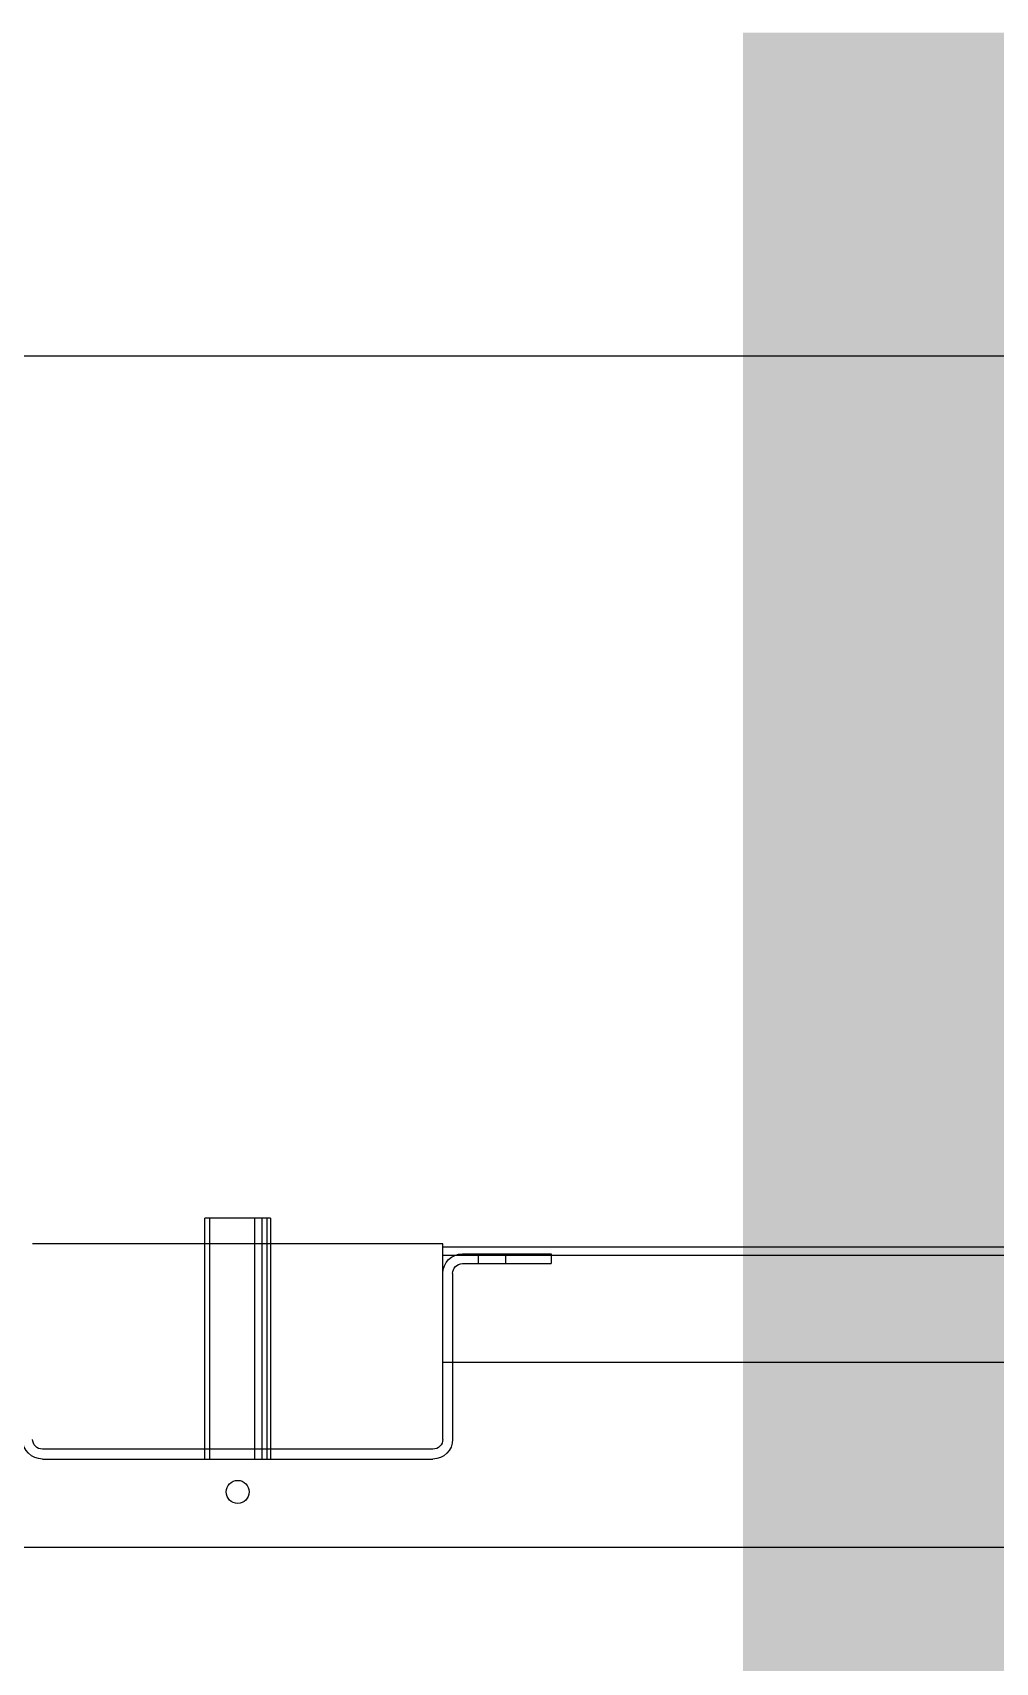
# Model space of a CAD drawing. Extents: x -3450 to 27857, y -1288 to 11880.
# Drawn here: x 452.3 to 528.6, y 1706.5 to 1835.6 of the extents above; entities that cross this region are included whole.
import ezdxf

# ---------------------------------------------------------------- set-up
doc = ezdxf.new("R2010")
doc.units = 0
doc.layers.add('188K-SM-03-F20-MECH-EQ-Y2257103$0$0-future', color=8, linetype='Continuous')
doc.layers.add('188K-SM-03-F20-MECH-EQ-Y2257103$0$01-電力-CSA', color=1, linetype='Continuous')

# ---------------------------------------------------------------- blocks, each defined once
blk = doc.blocks.new('188K-SM-03-F20-MECH-EQ-Y2257103$0$XFM7Q20PCW-200K$0$PCW-防震基座-更新後 - PCW-防震基座-更新後-V1242-CUB_L40')
for p, q in [((-1183.47, -338.39), (-945.47, -338.39)), ((-945.47, -344.39), (-1183.47, -344.39)), ((-1084.47, -338.39), (-1084.47, -485.01)), ((-1081.47, -338.39), (-1081.47, -485.01)), ((-1053.97, -338.39), (-1053.97, -485.01)), ((-1049.47, -338.39), (-1049.47, -485.01)), ((-1046.47, -338.39), (-1046.47, -485.01)), ((-1044.47, -485.01), (-1044.47, -338.39)), ((-939.47, -350.39), (-939.47, -469.39)), ((-933.47, -451.39), (-933.47, -350.39)), ((-927.47, -457.39), (-873.47, -457.39)), ((-927.47, -463.39), (-873.47, -463.39)), ((-917.97, -463.39), (-917.97, -457.39)), ((-900.97, -457.39), (-900.97, -463.39)), ((-873.47, -463.39), (-873.47, -457.39)), ((-939.47, -469.39), (-1189.47, -469.39)), ((-1044.47, -485.01), (-1084.47, -485.01))]:
    blk.add_line(p, q)
at = {"extrusion": (0, 0, -1)}
for p, q in [((-939.47, -397.39), (68.31, -397.39)), ((68.31, -462.39), (-939.47, -462.39)), ((68.31, -467.39), (-939.47, -467.39))]:
    blk.add_line(p, q, dxfattribs=at)
for centre, radius, start, end in [((-1064.47, -318.39), 7, 0, 180), ((-1064.47, -318.39), 7, 180, 0), ((-1183.47, -350.39), 12, 90, 180), ((-1183.47, -350.39), 6, 90, 180), ((-945.47, -350.39), 12, 0, 90), ((-945.47, -350.39), 6, 0, 90), ((-927.47, -451.39), 12, 180, 270), ((-927.47, -451.39), 6, 180, 270)]:
    blk.add_arc(centre, radius, start, end)
blk = doc.blocks.new('188K-SM-03-F20-MECH-EQ-Y2257103$0$0-KSB 400HP')
blk.add_line((55, 30.36), (55, 260))
blk = doc.blocks.new('188K-SM-03-F20-MECH-EQ-Y2257103')
blk.add_lwpolyline([(280, 1809.942), (280, 32.633), (695.5, 32.633), (695.5, 1809.942)], close=True)
at = {"layer": '188K-SM-03-F20-MECH-EQ-Y2257103$0$01-電力-CSA', "color": 217, "ltscale": 1000, "true_color": 0x93278f, "const_width": 80}
blk.add_lwpolyline([(889.419, 1795.566), (548.556, 1795.566), (548.556, 63.206), (889.419, 63.206)], close=True, dxfattribs=at)
at = {"layer": '188K-SM-03-F20-MECH-EQ-Y2257103$0$0-future', "xscale": -0.1300000000000002, "yscale": 0.1300000000000002, "zscale": 0.1300000000000002, "rotation": 180}
blk.add_blockref('188K-SM-03-F20-MECH-EQ-Y2257103$0$XFM7Q20PCW-200K$0$PCW-防震基座-更新後 - PCW-防震基座-更新後-V1242-CUB_L40', (606.9, 1678.63), dxfattribs=at)
at = {"layer": '188K-SM-03-F20-MECH-EQ-Y2257103$0$0-future', "xscale": -1, "rotation": 270}
blk.add_blockref('188K-SM-03-F20-MECH-EQ-Y2257103$0$0-KSB 400HP', (326.559, 1660.634), dxfattribs=at)

msp = doc.modelspace()

# ---------------------------------------------------------------- block references
msp.add_blockref('188K-SM-03-F20-MECH-EQ-Y2257103', (0, 0))

doc.saveas('drawing.dxf')
